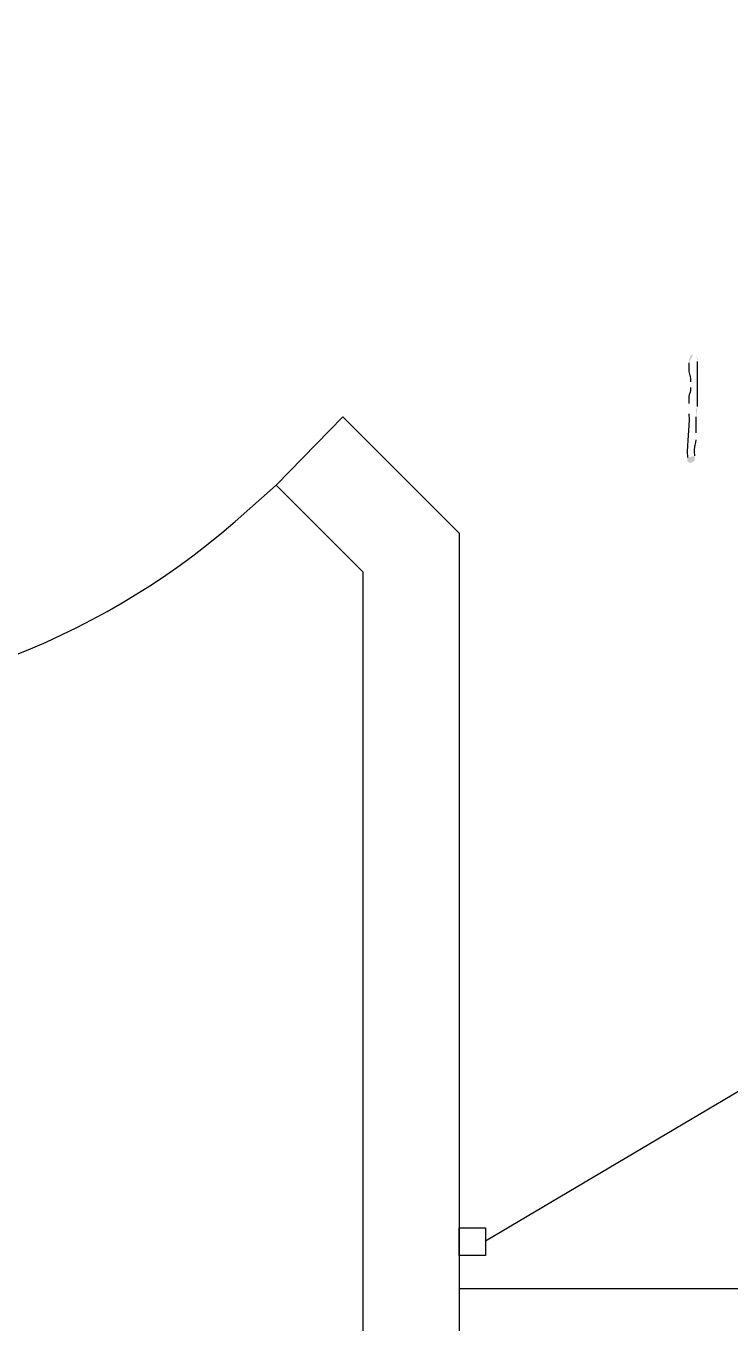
# Model space of a CAD drawing. Header units: inches. Extents: x -167 to 6071, y -6287 to -2731.
# Drawn here: x 1608.54 to 1634.37, y -5929.83 to -5882.24 of the extents above; entities that cross this region are included whole.
import ezdxf

# ---------------------------------------------------------------- set-up
doc = ezdxf.new("R2010")
doc.units = ezdxf.units.IN
doc.header["$LTSCALE"] = 96
doc.header["$MEASUREMENT"] = 0
doc.layers.add('PDF_Geometry', color=7, linetype='Continuous', true_color=0x4a4a4a)
doc.layers.add('PDF_Solid Fills', color=7, linetype='Continuous')

msp = doc.modelspace()

# ---------------------------------------------------------------- hatches: boundary and pattern name
at = {"layer": 'PDF_Solid Fills', "transparency": 33554559}
h = msp.add_hatch(color=256, dxfattribs=at)
h.paths.add_polyline_path([(1633.023, -5894.282), (1632.917, -5894.335), (1632.863, -5894.495), (1632.863, -5894.602)], flags=0)
h.paths.add_polyline_path([(1632.917, -5895.295), (1632.917, -5895.509)], flags=0)
h.paths.add_polyline_path([(1632.863, -5896.095), (1632.863, -5896.469)], flags=0)
h.paths.add_polyline_path([(1632.81, -5898.069), (1632.81, -5898.229), (1632.917, -5898.282), (1633.023, -5898.229), (1633.077, -5898.175), (1633.077, -5898.015)], flags=0)
h.paths.add_polyline_path([(1633.13, -5897.429), (1633.13, -5897.162)], flags=0)
h.paths.add_polyline_path([(1633.13, -5896.575), (1633.13, -5896.309), (1633.183, -5896.202)], flags=0)
h.paths.add_polyline_path([(1633.183, -5894.549), (1633.183, -5894.442), (1633.13, -5894.335)], flags=0)

# ---------------------------------------------------------------- linework, layer by layer
at = {"layer": 'PDF_Geometry', "color": 7}
msp.add_lwpolyline([(1620.917, -6048.575), (1620.917, -5902.282), (1617.717, -5899.082), (1620.17, -5896.575), (1624.437, -5900.842), (1624.437, -5988.575), (1686.89, -5988.575), (1686.89, -5816.575), (1626.89, -5816.575), (1626.89, -5844.629), (1618.41, -5853.109), (1615.957, -5850.655), (1623.423, -5843.189), (1623.423, -5832.575), (1558.89, -5832.575)], dxfattribs=at)
at = {"layer": 'PDF_Geometry'}
msp.add_lwpolyline([(1578.143, -5899.082), (1579.637, -5900.415, 0.373797), (1616.223, -5900.415), (1617.717, -5899.082)], format="xyb", dxfattribs=at)
for points in [[(1625.397, -5926.815), (1654.677, -5909.482)], [(1660.437, -5928.575), (1624.437, -5928.575)]]:
    msp.add_lwpolyline(points, dxfattribs=at)
msp.add_lwpolyline([(1625.397, -5927.349), (1624.437, -5927.349), (1624.437, -5926.335), (1625.397, -5926.335)], close=True, dxfattribs=at)
at = {"layer": 'PDF_Geometry', "color": 7}
for points in [[(1632.863, -5894.602), (1632.824, -5895.165), (1632.942, -5894.898), (1632.917, -5895.295)], [(1633.183, -5896.202), (1633.183, -5895.651), (1633.183, -5895.1), (1633.183, -5894.549)], [(1632.917, -5895.509), (1632.938, -5895.847), (1632.831, -5895.58), (1632.863, -5896.095)], [(1632.863, -5896.469), (1632.897, -5897.09), (1632.775, -5897.443), (1632.81, -5898.069)], [(1633.13, -5897.162), (1633.13, -5896.967), (1633.13, -5896.771), (1633.13, -5896.575)], [(1633.077, -5898.015), (1633.047, -5897.555), (1633.112, -5897.71), (1633.13, -5897.429)]]:
    msp.add_open_spline(points, degree=3, dxfattribs=at)

doc.saveas('drawing.dxf')
